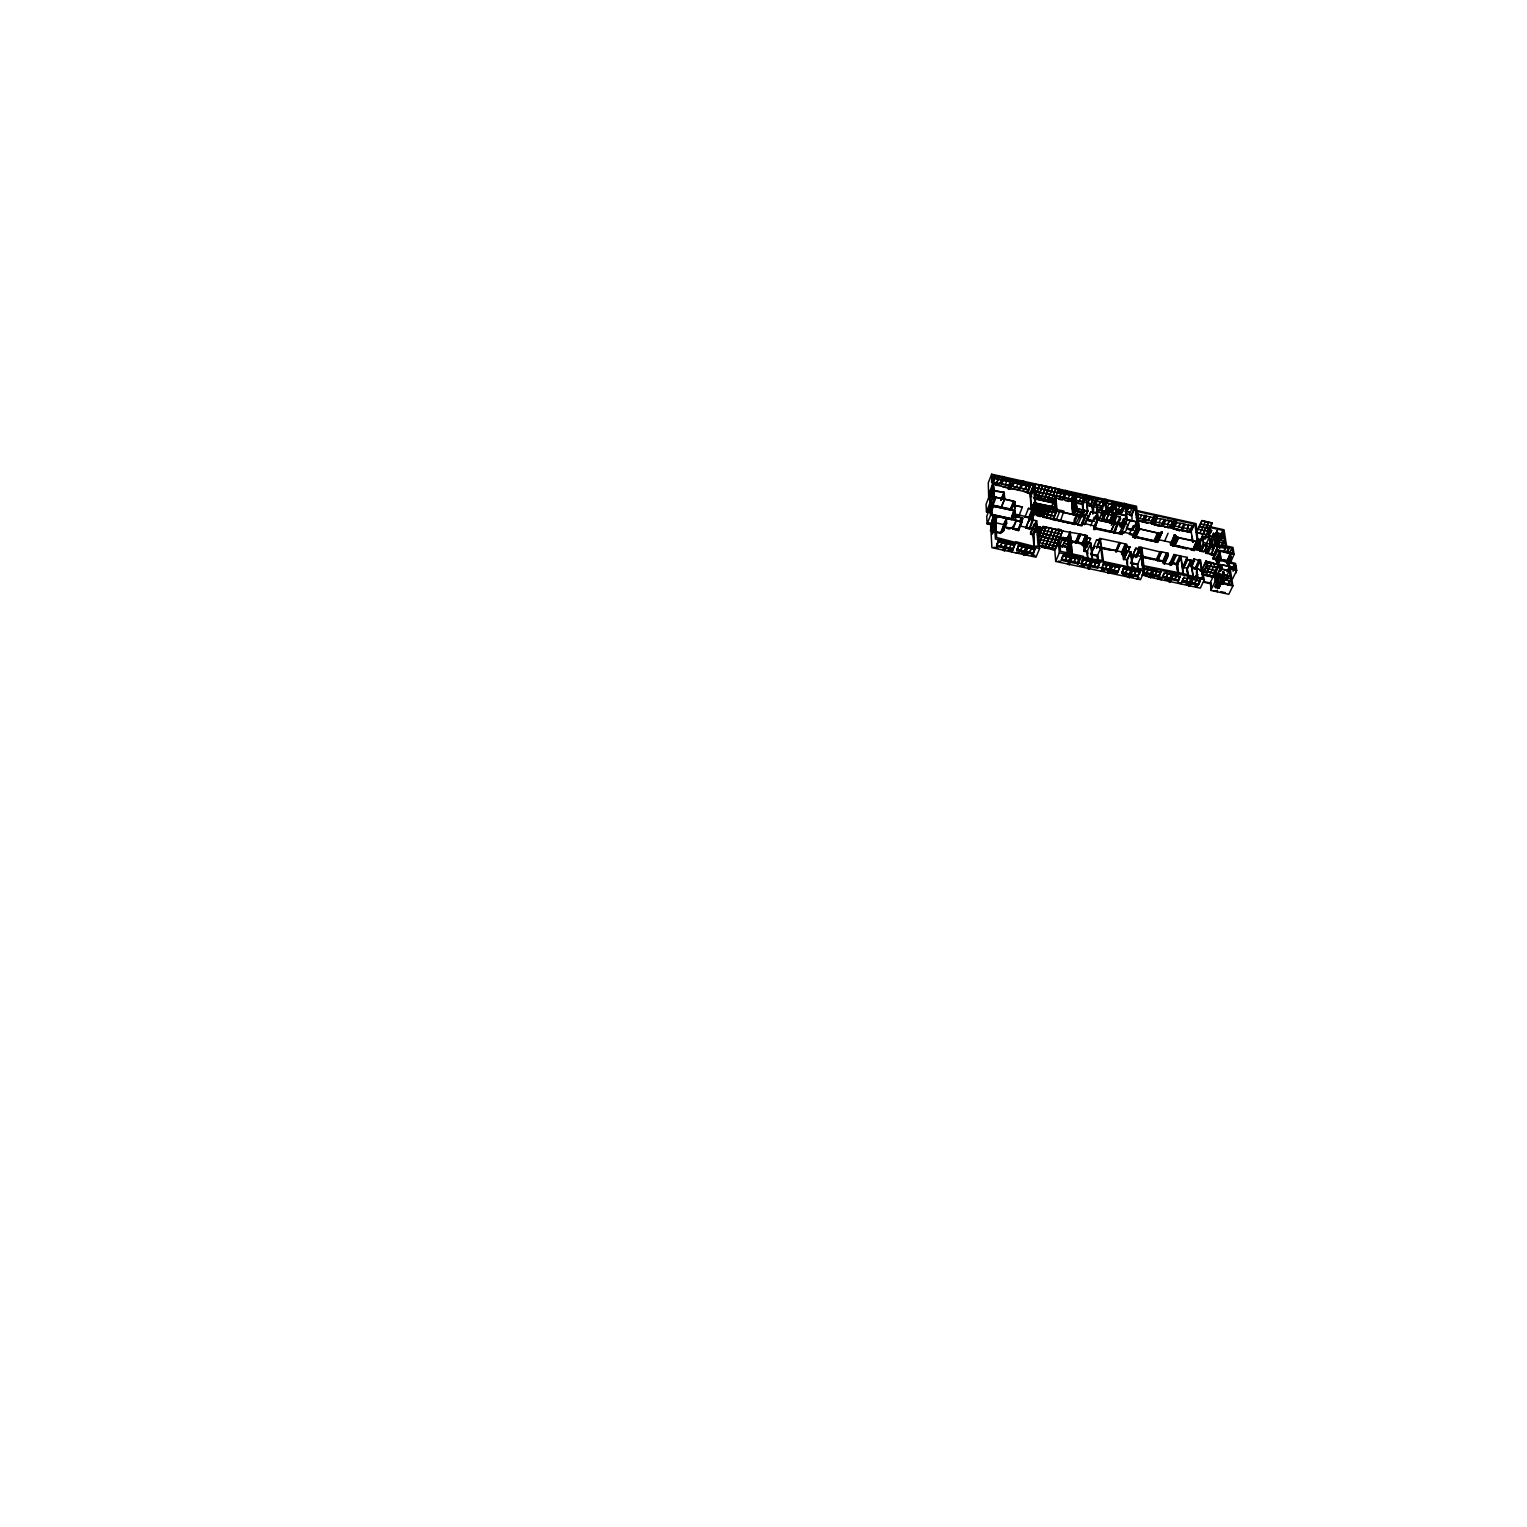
<?xml version="1.0" encoding="UTF-8"?>
<svg xmlns="http://www.w3.org/2000/svg" width="1527" height="1527" viewBox="0 0 1527 1527"><rect width="100%" height="100%" fill="white"/><g stroke="black" fill="none" stroke-linecap="round" stroke-linejoin="round"><path stroke-width="1.5" d="M1034.638 494.595L1034.676 484.231L1058.65 489.461M1215.626 587.59L1216.675 584.211L1220.111 585.834L1218.909 588.296L1215.626 587.59L1216.79 584.536M1218.909 588.296L1215.626 586.521M1182.318 580.909L1182.318 581.959L1198.18 585.375L1201.291 577.569L1202.703 577.874L1200.241 560.963L1193.828 558.825L1190.163 566.593M1189.59 583.524L1189.476 582.188L1182.528 580.699L1184.131 577.321M1190.907 583.81L1192.625 579.019L1200.031 581.501L1198.18 585.375M1178.329 581.1L1180.047 576.29L1178.329 581.1L1162.429 577.664L1162.448 576.614M1171.285 578.37L1178.348 580.05L1162.429 576.5L1164.128 572.854L1171.419 574.438L1168.747 581.329L1150.499 577.378L1151.473 574.133M1171.056 578.351L1170.083 581.596L1188.598 585.605M1142.826 572.377L1144.486 568.598L1142.807 573.427L1158.764 576.882L1160.482 572.167L1153.152 570.468L1151.473 574.247M1150.136 575.011L1151.816 570.182L1144.601 569.514M1137.749 576.805L1140.268 570.125L1137.749 576.805L1121.696 573.35L1124.196 566.651L1121.696 573.35M1140.364 571.041L1132.9 568.54L1129.446 577.301L1140.459 579.687L1144.353 571.193L1143.799 566.612M1129.064 574.935L1131.564 568.254L1124.292 567.567M1011.561 528.113L1006.675 527.769M1117.669 572.472L1120.169 565.792L1117.669 572.472L1101.578 569.017L1104.04 562.299L1101.578 569.017M1110.301 570.888L1111.961 566.04L1119.329 567.624M1108.965 570.602L1111.427 563.902L1104.136 563.215M1097.646 568.159L1100.108 561.459L1097.646 568.159L1081.479 564.685L1083.922 557.966L1081.479 564.685M1088.904 566.288L1088.923 565.105M1090.24 566.574L1091.881 561.707L1099.173 563.139M1077.547 563.826L1079.971 557.107L1077.547 563.826L1061.341 560.333L1062.945 555.446L1070.408 557.183L1062.964 555.58M1068.766 561.936L1071.191 555.217L1063.746 553.595M1070.122 562.241L1072.546 555.504L1099.879 561.669L1097.684 567.09M1016.829 550.751L1019.158 543.975L1016.829 550.751L1033.149 554.263L1033.073 552.908L1025.953 551.495M1025.667 552.659L1025.705 551.476M1024.312 552.354L1026.43 545.693L1019.292 544.261M1012.974 549.93L1013.031 548.861L996.654 545.215L998.906 539.604L996.597 546.399L1012.974 549.93L1015.302 543.135L1012.916 548.689L1005.759 547.143M1005.472 548.308L1005.529 547.124M1004.098 548.002L1006.713 540.749L1006.77 541.761L1015.092 543.345M996.597 546.399L996.654 545.215M1181.383 556.439L1179.741 555.943L1187.262 557.393L1187.51 559.932L1183.635 568.178M1177.145 537.16C1182.375 533.763 1165.216 558.558 1177.336 537.504L1174.416 534.622L1175.141 535.576L1171.285 544.261M1178.52 575.068L1176.134 563.959L1177.107 565.238M1173.251 545.444L1172.03 545.349L1173.442 545.922M1159.966 551.61L1161.589 552.278L1140.612 547.277L1142.215 547.639M1161.589 552.087L1157.638 560.81L1156.263 559.855M1135.878 537.447L1136.126 536.454L1135.878 537.447L1153.744 541.054M1134.466 536.683L1132.881 536.015L1154.164 540.997C1154.546 545.406 1159.986 529.201 1157.676 533.152L1138.417 528.514L1139.696 529.831M1153.687 541.341L1157.542 532.904L1139.963 529.048C1126.85 550.159 1143.379 529.048 1136.374 528.323C1141.242 526.109 1134.122 541.512 1132.786 536.454M1134.752 536.893L1137.978 528.876M1094.802 529.774C1098.867 515.42 1096.424 519.924 1098.696 520.23L1116.962 524.257L1113.221 532.751L1114.557 533.057C1122.46 506.124 1114.042 540.291 1113.507 532.102M1099.688 539.89C1103.219 539.546 1096.71 537.981 1100.604 538.554L1120.264 542.715L1116.561 552.01M1080.448 534.851L1079.112 533.877L1080.41 535.099M1074.493 524.524C1071.42 514.618 1086.079 509.235 1074.913 524.544M1058.726 530.365L1079.15 533.839L1075.428 542.848L1076.401 541.646M1076.611 541.703L1077.127 542.715L1075.447 542.429M1078.902 515.668L1081.44 516.221L1077.795 524.754M1058.211 520.726L1075.256 524.295L1043.628 517.309M1014.787 520.134C1018.299 517.653 1012.096 532.656 1006.923 528.037M1013.527 501.276L1015.207 501.639L1015.054 508.663L1011.561 517.309L1014.711 508.586L1013.527 501.276L995.165 497.248L991.806 506.773M1234.599 566.956L1236.087 567.376L1235.858 565.963L1234.866 566.574M1235.725 566.918L1234.694 565.811L1236.049 567.051M1236.145 567.815L1234.885 568.235L1236.431 567.815M1200.298 542.009L1199.554 550.274L1194.209 549.109L1194.057 550.789L1198.008 542.409L1196.118 523.627L1137.004 510.572L1136.489 506.239L991.653 474.21L988.274 482.837L988.713 498.413L992.55 489.862L988.771 499.291M991.519 480.146L993.905 476.348L991.557 482.322M991.519 481.52L993.867 475.546L1011.618 479.478L1008.24 488.85L1010.225 489.289L1013.604 479.917L1031.164 483.792L1027.747 493.164L1029.962 493.66L1033.455 485.071L1031.221 484.593M992.97 482.15L995.108 475.699M989.21 499.386L989.706 491.579L992.016 485.72L993.352 486.025L993.638 491.007L1004.193 492.343L1004.728 499.138L1001.292 507.766M989.935 493.927L993.352 486.025L993.466 490.797M992.607 490.74L992.932 496.409L989.458 495.645L986.06 504.311L986.48 511.831L988.064 512.175L988.274 510.629M990.718 510.152L989 509.789L991.481 503.509L990.851 496.829L993.123 497.325L989.992 505.647L1015.207 510.991L992.684 505.895L996.1 497.229L992.626 496.237L992.684 487.857M992.34 491.408L993.676 491.713L991.481 497.306L992.894 493.813M986.48 511.831L989.897 503.166L989.458 495.645M993.943 495.798L993.504 491.675L991.309 497.268L990.985 491.579L989.706 491.579M991.748 505.914L994.382 499.253M1002.666 476.367L1000.128 483.162M989.782 512.557L991.729 507.957L990.126 513.034M1010.893 480.07L1003.926 478.638L1001.597 484.04L1004.002 476.653M987.129 523.876L990.565 515.21L990.145 507.613L986.728 516.279L987.129 523.876L990.622 524.639L990.947 530.442M990.966 514.599L990.832 512.27L992.187 512.557L991.5 514.294L1011.981 518.97L1011.828 516.527M991.787 524.544L988.732 523.15M991.767 520.764L993.352 516.775M990.622 524.639L994.058 515.954L990.565 515.21M993.447 531.835L994.955 528.094L992.13 534.183L991.519 523.36L993.848 517.481L995.203 517.787L995.489 522.73L995.031 517.748M1000.758 500.436L1003.926 492.457L993.905 490.339M1001.025 500.322L1004.193 492.343M1001.846 499.558L1003.296 495.874M994.879 522.997L997.246 516.527L995.432 516.603L992.798 523.36L993.504 532.56M995.203 517.787L992.97 523.379L991.519 523.36M992.073 531.568L990.508 530.346L993.962 521.661M990.546 531.243L994.401 521.757M1011.103 479.974L1008.908 485.662L1011.065 479.23L1003.793 478.371M994.344 532.331L995.833 528.59L994.478 528.304L994.44 522.654M1011.618 479.478L1008.183 488.086L1002.495 486.827M1001.025 507.708L1004.461 499.062L1003.926 492.457M1003.239 550.14L991.92 547.697L991.004 531.339L995.528 522.902M992.626 530.976L995.795 522.768L1004.174 524.715L1006.637 523.303L1006.255 518.493L1006.331 523.169L1003.124 531.167L1000.834 532.503L1005.3 521.299M1010.225 489.289L1013.604 479.917M995.814 527.865L994.917 530.442L994.86 525.479M1014.806 480.051L1012.859 486.388L1019.807 487.915M1016.505 487.189L1017.707 483.601M1003.525 524.925L1006.255 518.493M1010.072 509.903L1013.584 501.066L996.1 497.229M994.669 531.224L1000.948 532.713L1004.174 524.715M991.195 505.914L990.966 504.788L1011.027 509.178C1009.385 516.164 1020.322 488.354 1010.187 510.209M1022.365 481.005L1019.769 487.476M996.654 545.33L999.192 539.107M1000.948 532.713L1003.43 531.301L1006.637 523.303M1023.682 481.291L1023.605 482.99L1030.553 484.517M1000.471 545.998L1002.036 542.562M1002.094 542.429L1000.624 545.922M1015.188 510.782L1011.714 519.638L991.233 514.962M1023.376 490.721L1027.747 493.164M1012.592 519.027L1015.016 513.034L1015.55 516.221L1023.185 518.092L1018.471 529.296M1024.922 488.945L1026.488 485.643M1012.935 519.104L1015.34 513.11M1025.056 489.213L1026.545 485.414M1008.068 540.844L1004.632 550.732L1003.258 550.445L1006.751 541.474L995.394 539.012L994.058 515.954M1013.184 528.686L1012.229 527.712M1012.535 527.96L1012.592 528.876M1028.415 489.804L1030.706 483.563M1005.529 547.239L1008.068 541.035M1012.916 529.354L1016.409 520.306L1021.429 521.394L1017.917 530.041M1031.164 483.792L1027.499 491.484M1018.929 515.878L1022.403 507.021L1014.825 505.361M1019.559 521.814L1021.181 517.844L1015.856 516.68L1015.321 520.421L1015.016 513.034M1010.969 544.356L1009.5 547.83M1020.151 521.776L1021.773 517.787L1022.059 521.929L1018.547 530.575L1014.787 529.754M1033.092 489.976L1034.428 490.262L1034.256 487.991L1031.641 494.424L1030.305 494.137L1032.92 487.686L1030.477 496.409L1031.813 496.695M1017.86 529.163L1018.738 528.628L1018.814 529.907L1003.048 526.491M1034.218 491.541L1035.783 487.533L1047.713 490.358M1024.941 517.195L1028.434 508.357L1043.036 511.43L1042.655 512.347L1034.676 510.61M1012.057 551.323L1015.76 541.703L1035.917 546.857L1033.149 554.263M1034.714 497.21L1039.696 484.88L1059.013 489.136L1053.954 501.448L1034.714 497.115M1039.849 485.3L1035.077 497L1044.201 499.005L1049.011 487.228L1044.201 498.909M1031.145 508.491L1032.767 504.521L1043.59 507.04L1043.036 511.43M1031.259 510.056L1032.767 504.521M1028.587 517.977L1032.099 509.369L1028.434 508.357M1028.988 518.111L1032.519 509.503L1035.86 510.228L1032.596 518.187L1013.508 513.759M1037.806 497.497L1042.597 485.815L1037.806 497.611M1032.099 509.369L1032.328 512.347L1025.724 528.037L1029.236 519.199L1036.661 520.783L1039.62 548.575L1036.031 557.202L1024.789 554.778M1033.34 508.968L1034.962 504.998L1033.455 485.071M1016.867 549.682L1019.444 543.497M1029.198 521.031L1032.729 512.423L1032.519 509.503M1033.455 510.533L1035.096 506.563L1032.882 506.086M1040.975 498.298L1045.766 486.617M1020.666 550.35L1022.307 546.685L1020.666 550.235M1029.771 528.666L1033.302 520.039L1033.092 517.099L1029.37 528.609L1025.705 527.827M1030.439 532.98L1033.989 524.372L1036.489 524.906L1033.206 532.866L1034.313 547.735M1049.507 487.437L1044.697 499.119L1053.802 501.028M1035.02 524.754L1036.661 520.783M1023.376 553.767L1026.659 545.597L1019.215 544.891M1028.377 546.437L1024.808 555.084L1023.453 554.778L1027.003 545.845L1007.801 541.512L1015.36 544.051M1025.724 551.591L1028.015 545.883L1039.62 548.575M1044.697 505.513L1042.788 510.133L1043.304 516.622L1053.306 519.314M1034.027 548.403L1033.035 534.87L1036.585 526.261L1034.103 525.708L1033.989 524.372M1042.788 511.259L1045.041 505.59L1047.427 507.575L1044.64 505.647M1034.256 544.719L1033.817 534.355L1037.1 526.395L1040.841 527.33L1037.482 534.965M1033.817 534.469L1037.215 526.567L1040.612 527.311M1046.033 506.563L1043.456 513.377M1032.29 514.122L1042.483 515.84L1032.252 513.473M1045.518 507.918L1045.842 506.525M1043.304 516.622L1047.121 507.269L1057.123 509.56M1047.465 507.346L1043.647 516.699L1042.33 505.361M1046.529 508.835L1046.377 506.888L1047.045 508.949L1043.342 516.393M1031.164 548.594L1029.637 552.43L1031.107 548.842M1037.826 535.328L1040.994 527.54L1044.105 528.323M1158.02 560.008L1156.378 559.512M1056.34 510.991C1047.866 501.028 1043.495 529.411 1048.82 511.869M1046.071 511.259C1049.087 514.255 1052.027 507.594 1047.045 508.949M1041.471 547.162L1054.718 550.025L1062.658 530.785L1042.979 526.376L1037.978 539.126L1047.331 541.112M1051.168 507.384L1053.954 501.448M1054.947 498.203L1055.92 495.874M1033.378 552.01L1035.86 546.036L1038.131 546.513L1036.585 526.261M1032.214 555.656L1035.497 547.506M1052.046 508.205L1033.76 503.738M1054.393 494.996L1055.596 499.653L1054.26 503.204L1035.688 499.119M1039.563 542.543L1041.891 536.989L1039.811 542.81L1046.052 544.166M1050.003 517.958L1053.363 510.323M1033.703 503.108L1054.833 507.231L1054.432 502.478L1033.531 497.897M1061.036 493.278L1059.623 496.695M1041.738 546.112L1045.117 537.695M1045.346 537.275L1049.335 528.17M1057.104 509.445L1053.019 519.963L1056.608 511.392L1055.596 499.653M1063.174 497.63L1065.254 492.095L1058.345 490.663M1058.574 499.195L1062.181 499.978L1065.77 491.446M1054.68 520.325L1054.909 519.027M1064.3 497.306L1063.479 499.291M1067.068 491.732L1064.491 497.802M1048.629 537.981L1052.447 528.743L1043.132 526.7L1039.333 535.977L1048.629 537.886M1056.016 520.631L1059.566 511.679L1085.506 517.367L1081.841 525.899L1077.814 525.021M1045.441 546.914L1048.915 538.516L1059.127 540.711L1056.608 546.666M1068.156 498.47L1069.759 495.206M1048.476 547.563L1052.218 539.355M1052.198 539.241L1048.591 547.2M1056.283 529.678L1052.447 538.821L1056.111 529.64M1060.444 520.955L1063.918 511.087L1047.064 507.403M1071.61 499.329L1073.958 493.126L1066.8 492.286M1074.321 493.336L1070.694 500.894M1055.424 540.043L1059.318 530.346M1052.027 548.327L1055.405 539.928L1051.779 547.888M1055.653 539.508L1059.49 530.384M1071.534 502.039L1075.142 493.507L1076.688 508.854M1071.801 502.097L1075.39 493.565L1056.531 489.403M1071.878 502.879L1075.466 494.347L1077.451 494.786L1075.772 498.718M1071.992 503.28L1075.581 495.454M1072.317 503.318L1075.275 495.645M1072.164 505.17L1075.485 497.306M1066.209 538.268L1062.296 546.475L1066.915 547.468L1070.771 538.802L1058.974 537.103M1072.431 505.227L1077.375 494.004L1085.945 495.893L1087.434 510.934L1085.735 514.885M1059.146 537.313L1070.599 539.069M1072.393 506.83L1075.886 499.501M1153.992 540.692L1155.156 540.443M1072.336 507.079L1075.943 499.253M1072.679 507.098L1077.871 494.729L1085.105 496.428L1085.258 494.633M1072.527 508.968L1075.81 501.333M1072.775 509.025L1076.115 501.142M1072.698 510.877L1075.962 503.013M1072.966 510.934L1076.287 503.051M1058.898 545.903L1059.872 545.406M1072.87 512.786L1076.153 504.922M1073.137 512.843L1076.478 504.96M1059.585 546.055L1063.212 537.294M1062.448 539.756L1063.346 537.638M1076.535 506.888L1073.042 514.694L1071.82 501.39L1055.233 497.726M1076.65 506.869L1073.309 514.752L1072.145 502.23M1080.868 497.516L1079.207 500.913M1074.015 514.771L1076.554 508.548M1074.111 514.694L1076.821 508.606L1075.39 493.565M1067.869 564.055L1055.672 561.421L1059.318 552.812L1058.211 540.653M1062.429 546.494L1066.075 537.924M1076.325 515.229L1079.016 509.083M1081.65 503.147L1084.361 496.752M1076.65 515.343L1079.131 509.255M1066.609 540.024L1069.969 532.102L1072.088 554.702L1067.888 564.341L1069.244 564.646L1072.927 556.057M1077.68 514.484L1079.608 515.076M1085.086 496.332L1081.765 504.292L1084.876 496.428L1077.795 493.965M1066.877 540.081L1070.236 532.159L1072.278 554.721L1069.663 560.829M1073.805 524.143L1077.528 515.687M1082.853 510.037L1082.319 504.406L1085.945 495.893M1067.621 540.596L1070.255 534.488L1068.289 539.699L1068.079 537.351M1092.721 499.883L1085.621 498.451L1086.403 496.619L1093.618 498.317L1091.213 503.929L1085.869 502.631M1086.575 494.92L1082.643 504.483L1083.33 508.128M1086.518 496.79L1084.017 502.345M1067.812 542.868L1070.332 536.817M1078.596 517.729L1081.956 510.018M1068.079 542.925L1070.656 536.855M1060.425 562.451L1060.711 561.802M1061.341 560.333L1063.823 554.511M1067.182 547.353L1070.771 538.897M1077.661 523.417L1078.1 524.372M1075.562 511.068L1083.426 512.824L1084.418 510.285M1089.171 499.482L1087.72 502.898L1091.213 503.929M1067.602 550.579L1070.866 542.696M1082.777 514.599L1084.781 510.572L1083.101 514.656M1087.835 503.051L1089.343 499.52M1067.869 550.636L1071.133 542.753M1072.393 543.058L1072.221 541.245M1066.629 556.515L1065.14 559.836M1067.946 554.339L1070.198 549.071M1067.965 554.568L1071.496 546.742L1070.58 548.861M1084.113 517.634L1081.574 523.551L1084.857 524.295M1085.926 515.286L1087.758 511.011M1086.098 515.172L1087.778 511.24L1086.327 495.855M1090.24 505.991L1093.618 498.203M1075.447 542.448L1079.035 534.068M1068.805 560.886L1070.961 555.313L1063.861 553.881M1086.938 504.712L1092.397 505.914L1092.893 514.084L1092.129 506.582L1095.775 498.069L1086.27 495.97M1084.857 524.563L1088.35 515.744L1084.724 524.524L1081.65 523.856M1087.109 520.192L1090.889 511.698L1097.321 513.11L1094.783 519.008M1092.53 507.441L1097.073 499.138L1095.374 503.07M1090.889 511.698L1087.262 520.44L1091.748 521.394M1093.332 506.849L1096.978 498.336L1114.252 502.154L1110.644 511.43L1111.58 511.64L1115.283 503.166L1114.347 502.956M1093.408 507.651L1094.363 506.353M1104.555 499.883L1097.436 499.062L1095.852 503.223M1095.317 504.559L1097.55 499.214M1075.409 558.405L1073.92 561.726M1081.899 544.051L1085.582 535.5L1080.696 534.431L1077.031 543.001L1071.935 541.894M1100.413 501.715L1098.906 505.246M1085.582 535.5L1082.032 545.406L1083.368 545.693M1090.66 525.822L1094.305 517.042L1113.011 521.318M1097.379 509.579L1116.447 513.492L1112.629 522.119M1086.919 535.786L1083.235 544.337L1078.768 543.383M1083.407 546.17L1087.052 537.141L1085.716 536.855M1094.802 519.237L1097.359 513.339L1090.927 511.927M1058.459 538.726L1076.859 542.696L1080.524 534.126L1087.3 535.614L1087.491 538.325L1084.075 546.208L1087.453 537.943L1090.641 538.63L1087.51 537.695L1083.807 546.246L1086.9 546.914M1077.47 562.604L1079.742 557.202L1071.553 555.465M1104.651 500.646L1101.272 508.586L1104.842 499.234M1094.096 526.586L1097.818 517.806L1095.775 498.069M1101.921 508.739L1105.586 500.245L1106.789 511.373L1103.086 519.867M1077.947 564.608L1080.505 558.672M1087.587 558.577L1086.938 551.896L1083.884 551.228L1087.568 542.295L1090.965 543.192L1092.53 559.092L1102.227 560.371L1100.184 540.711L1096.615 539.68L1100.089 540.424L1096.653 548.308M1087.892 542.371L1084.208 551.075L1083.636 545.044L1082.147 543.135M1094.21 527.75L1096.825 521.7M1095.871 507.403L1102.857 508.224L1096.157 506.754M1097.245 521.852L1093.58 529.506M1098.028 520.058L1096.176 498.947M1090.602 538.363L1087.224 546.532L1084.055 545.845M1099.077 519.161L1102.647 511.316M1102.857 510.648L1101.94 512.767M1081.689 561.077L1083.311 556.305L1060.521 551.323L1059.242 536.435M1086.938 551.896L1090.965 543.192M1102.208 518.951L1102.838 519.81L1106.521 511.316L1105.338 500.188L1101.654 508.682L1102.589 517.577M1102.189 519.829L1105.892 511.335M1102.704 519.085L1106.006 511.507M1087.014 560.753L1085.392 564.456L1086.957 560.886M1092.931 548.479L1096.615 539.68M1105.376 506.926C1112.534 512.289 1117.306 498.336 1106.063 501.219L1106.121 499.234M1100.91 547.792L1094.401 546.151L1090.927 554.034L1097.436 555.446M1113.145 502.517L1109.652 509.598M1106.14 519.982L1109.537 511.965M1093.924 548.441L1093.179 547.563M1106.369 519.905L1109.652 512.137M1110.549 510.629L1114.252 502.154M1084.036 558.252L1091.118 559.779L1088.827 565.047L1081.746 563.52M1097.321 545.311L1099.974 539.222L1100.089 540.424M1111.923 511.717L1116.561 503.452L1113.145 511.278M1088.942 565.219L1091.347 559.569M1093.103 560.409L1089.343 568.96L1088.007 568.674L1091.729 559.817M1089.954 565.028L1091.671 561.077M1109.69 520.631L1113.011 512.977M1115.321 507.518L1117.058 503.395L1124.254 505.093L1124.406 503.28L1121.601 509.636M1109.575 521.967L1113.546 512.862L1114.653 523.494L1110.892 531.72M1109.843 521.509L1113.641 513.015M1109.709 523.131L1109.957 522.177M1111.102 523.475L1113.947 517.768M1100.891 547.563L1097.169 556.324L1097.627 560.753M1111.37 523.532L1114.004 517.519M1111.293 525.345L1116.771 513.53L1115.626 503.242M1113.183 523.513L1114.137 521.413M1106.159 509.674L1111.866 510.991L1113.317 523.818L1114.424 521.451M1116.943 516.145L1114.29 522.482L1117.23 523.131C1126.716 515.496 1111.98 515.515 1120.093 517.042M1110.663 531.93L1114.386 523.437L1113.393 513.244M1116.561 503.452L1125.036 504.54L1121.314 513.015L1124.235 504.979M1120.074 516.832L1117.21 522.959M1125.704 503.566L1121.639 513.072L1122.975 510.381M1124.96 507.098L1125.647 505.437M1120.074 526.7L1123.548 518.875L1126.792 519.6L1125.036 504.54M1120.436 527.006L1123.891 519.18L1136.527 521.948L1137.271 527.998L1132.595 536.836M1122.612 524.315L1117.688 522.52M1124.616 519.753L1126.334 515.63L1116.771 513.53M1123.166 523.952L1119.577 533.877L1093.637 527.788M1122.708 527.827L1124.445 523.914M1124.196 525.46L1127.117 519.657L1125.456 504.502M1132.041 519.6L1131.908 515.42L1129.255 514.752L1132.71 506.849M1107.094 564.99L1105.472 568.769L1107.037 565.238M1120.913 534.431L1124.674 525.956L1123.891 519.18M1125.361 523.895L1127.041 519.848M1115.073 550.541L1099.135 547.525M1134.79 506.697L1131.144 515.954L1135.382 507.613L1125.361 504.616M1131.144 515.954L1134.885 507.498M1122.001 532.427C1125.609 535.118 1130.953 522.119 1124.406 523.646M1116.695 551.4C1114.71 551.552 1117.325 549.567 1120.36 542.81L1126.773 544.223L1127.079 546.933L1125.17 544.127L1121.391 552.621M1130.228 520.344L1126.334 529.01L1127.25 528.285M1108.984 569.533L1111.198 563.997L1104.155 562.585M1113.202 564.742L1109.404 573.293L1108.048 572.988L1111.828 564.169L1092.683 559.855L1100.184 562.375M1135.84 511.869L1137.462 522.158L1135.42 526.7M1110.339 569.819L1112.878 564.36L1144.353 571.193M1136.489 517.882L1137.997 514.389M1129.35 534.297L1133.32 535.156L1137.1 526.7L1133.358 525.612L1129.407 534.049L1133.282 534.889L1137.081 526.433M1125.323 545.483L1121.524 553.977L1122.956 555.37L1127.002 546.284L1129.904 546.914L1128.167 551.113M1136.527 521.948L1133.053 529.754L1126.754 528.17M1134.885 526.586L1137.1 521.852L1135.382 507.613M1122.822 554.263L1126.621 545.75M1123.28 555.427L1127.041 546.571L1129.923 547.181M1129.159 575.641L1132.71 567.777L1130.858 551.858L1127.212 550.923L1123.738 559.493M1127.212 550.923L1123.395 559.302L1127.021 559.855L1127.804 566.593M1127.556 550.999L1123.757 559.645L1121.639 551.705M1127.27 552.812L1129.904 546.914M1139.008 529.106L1137.233 511.469L1139.352 529.296M1148.018 523.017L1142.368 521.7L1144.945 515.038M1148.075 520.001L1144.506 519.218L1143.666 521.986L1146.262 515.324M1127.27 551.304L1130.553 552.01L1126.735 560.524L1127.25 564.971M1144.945 519.734L1146.472 516.355M1127.06 560.581L1130.858 551.858M1132.041 556.706L1135.878 548.212L1139.123 548.937L1135.592 556.763L1132.347 556.057L1133.416 556.553M1148.361 520.478L1149.888 517.119M1132.08 556.973L1135.878 548.212M1127.231 569.437L1125.571 573.102L1126.983 569.418M1138.436 571.022L1137.653 564.36L1130.782 562.871L1134.294 554.816L1141.203 556.534M1153.286 517.863L1151.644 520.783M1135.687 557.489C1140.936 548.346 1136.622 545.807 1140.612 547.487M1150.804 523.551L1153.4 516.909M1157.981 525.765L1151.682 523.837L1155.118 515.42L1135.802 511.144M1128.148 577.321L1132.671 566.937L1134.027 567.223L1129.484 577.607L1128.148 577.321L1128.816 575.564M1155.118 515.42L1151.682 523.837L1159.966 526.204M1136.813 557.298L1140.345 549.453L1135.897 548.498M1137.768 555.618L1139.696 551.381M1130.4 574.037L1134.027 567.223M1174.759 519.753L1171.19 527.502L1179.646 530.709L1171.285 528.151L1174.759 519.753L1157.122 515.859L1153.668 524.276L1156.244 517.806M1141.184 556.305L1137.348 565.009L1137.882 569.456M1160.596 519.485L1159.05 522.73M1129.083 573.866C1106.56 566.307 1142.73 584.097 1140.039 570.22L1133.015 568.827M1162.448 523.475L1164.204 520.02L1161.398 525.212M1141.7 548.193L1143.513 566.383L1154.431 569.208L1150.537 577.683L1149.048 576.175M1143.857 566.46L1142.005 548.136M1136.794 578.886L1139.237 577.817M1165.406 519.543L1162.696 525.498M1164.089 523.952L1165.616 520.478L1172.526 521.127L1170.98 525.612M1156.836 540.863L1158.153 540.443M1158.02 538.268L1160.673 532.427L1162.2 531.93L1158.287 541.436M1157.256 541.226L1161.608 531.797M1156.989 542.066L1160.673 532.427M1160.844 533.629L1159.165 533.267L1155.195 541.932L1157.409 542.409L1162.2 531.93M1158.306 541.646L1155.309 541.646M1146.548 573.026L1148.323 569.437L1144.506 568.712M1172.641 521.89L1169.797 527.063M1168.079 533.228L1164.547 541.264M1160.062 551.495L1155.996 560.142L1160.978 561.23M1149.201 577.397L1153.076 568.617M1157.714 560.562L1161.417 551.781L1168.021 553.232L1168.346 555.618L1164.433 564.036L1167.85 554.759L1166.475 553.156L1162.581 561.573M1157.714 560.256L1156.55 559.226M1189.915 585.891L1200.298 588.124L1204.345 579.706L1174.034 573.159L1170.121 581.902L1168.785 581.615L1172.698 572.873L1154.412 568.903C1142.349 580.012 1180.734 577.95 1142.807 572.262M1179.531 530.499L1173.27 528.59L1176.744 520.192L1194.133 524.028L1190.621 532.408L1194.229 524.677M1176.744 520.192L1173.27 528.59L1171.19 527.502M1178.577 529.831L1182.452 530.69L1173.767 528.609L1176.42 521.986M1156.912 571.442L1155.309 575.068L1156.741 571.403L1153.152 570.583L1160.463 572.052L1158.688 575.66M1174.416 534.622L1170.694 545.12M1174.664 534.927L1170.789 543.345L1171.896 544.395M1170.885 544.185L1175.026 534.755M1166.647 554.492L1162.753 562.929L1163.937 563.177M1171.419 545.215L1175.79 535.996M1164.128 561.65L1168.021 553.232M1175.141 535.576L1176.153 535.805L1172.259 544.223L1171.247 543.994M1172.068 545.616L1175.962 537.199M1164.051 563.94L1167.85 554.759M1172.431 545.444L1176.153 535.805M1158.764 576.882L1161.207 571.652M1188.789 531.243L1180.886 530.174L1183.635 524.315M1174.778 546.208L1178.768 537.561L1196.462 541.436L1192.492 550.445L1197.359 541.15L1194.61 546.971M1162.429 577.664L1164.242 573.77M1171.648 563.539L1175.79 564.436L1179.837 555.809L1173.958 554.511L1170.045 562.929L1170.617 564.398M1178.749 546.112L1186.784 548.842L1176.649 546.628M1170.369 565.314L1174.568 556.229L1175.752 556.477L1171.839 564.895M1170.751 565.41L1175.58 555.141L1175.752 556.477M1192.033 526.166L1189.17 531.32M1168.785 581.615L1168.938 579.764M1138.474 520.306L1191.365 532.579M1171.553 575.335L1172.698 572.873M1176.802 565.238L1180.734 556.84L1183.043 573.56L1182.108 573.369M1171.056 578.466L1172.755 574.725L1176.592 575.66L1174.874 579.287L1176.401 575.507M1177.145 565.544L1181.039 556.84L1183.368 573.618L1192.969 576.366L1188.636 585.891L1189.972 586.177L1193.923 577.454M1180.18 577.206L1172.87 575.622L1174.034 573.159M1191.957 536.187L1193.198 542.028M1196.233 532.541L1201.825 520.516L1212.228 522.921L1206.578 534.813L1196.233 532.541L1206.578 534.698M1196.691 532.35L1202.016 520.841L1211.77 523.093M1191.098 548.422L1190.907 549.739L1192.434 550.064M1183.31 565.811L1187.262 557.393M1183.234 568.082L1187.204 559.665L1186.899 557.584L1183.196 567.815M1187.472 559.665L1194.133 560.924L1191.384 567.051M1192.453 549.338L1192.797 549.796M1199.993 533.076L1205.357 521.68M1193.408 549.548L1199.821 549.644L1194.114 548.46M1203.238 533.801L1208.601 522.406M1186.746 568.846L1190.716 560.428L1193.312 576.442L1190.526 582.264M1214.156 554.511L1206.521 552.812L1205.452 545.559L1209.079 537.58L1202.283 536.149L1200.546 539.833L1199.554 550.274M1203.066 533.763L1208.449 522.368M1191.003 560.237L1186.765 570.678M1197.187 538.592L1200.852 540.004L1196.863 540.138M1199.859 542.238L1202.589 536.454L1209.117 537.828M1181.325 584.039L1181.516 582.474M1182.299 581.959L1184.017 577.149L1182.299 580.794L1198.18 584.326L1199.917 580.699M1207.342 531.205L1209.174 527.349L1222.879 530.365L1225.57 547.487L1223.719 551.342M1191.518 565.009L1194.267 559.187L1191.804 567.09M1209.174 527.349L1207.17 531.453M1204.517 539.184L1212.228 522.921M1205.643 538.878L1207.494 532.885M1192.625 567.376L1196.481 568.216M1192.721 568.12L1193.026 567.471M1204.288 544.643L1201.558 550.751L1204.288 544.643L1207.208 545.483L1204.421 551.362L1207.17 545.254M1210.51 532.465L1211.293 530.69L1208.563 530.193L1208.43 528.762M1211.655 530.48L1208.601 536.435L1210.262 536.092M1195.107 568.636L1199 559.569L1200.566 559.913L1202.016 572.644M1195.24 569.151L1199.229 560.753M1189.495 582.302L1191.308 578.733L1187.662 577.95L1186.135 581.73L1187.853 578.084M1189.59 582.474L1191.327 578.848L1187.51 578.046M1200.241 560.963L1196.252 569.38L1197.874 568.693L1196.481 570.964L1196.576 578.962M1214.958 543.23L1213.545 533.286L1210.434 539.833L1211.255 545.234M1211.083 539.985L1212.896 549.357L1212.209 544.738L1210.548 544.185L1208.353 529.697M1212.323 537.37L1214.194 533.438M1192.74 579.172L1191.136 582.665L1198.065 584.039M1210.014 543.803L1206.215 553.442L1205.796 552.354M1219.844 548.212L1217.191 531.11L1213.679 537.561L1214.595 538M1206.215 553.442L1210.548 544.185M1213.717 537.695L1216.962 531.74M1214.099 537.771L1217.191 531.11M1207.59 552.774L1211.579 544.414M1214.27 538.687L1217.21 533.381L1214.366 539.355M1196.137 575.946L1197.874 574.61M1207.742 553.786L1211.732 545.406L1210.205 545.082L1208.391 533.076M1214.69 539.012L1217.496 533.114L1222.287 533.877L1220.493 538.363M1197.321 576.882L1196.882 567.681L1195.317 567.338L1196.557 568.731M1196.214 579.936L1194.725 583.581L1196.271 579.802M1214.709 541.589L1217.859 535.385L1222.688 536.435L1220.837 540.634M1214.786 564.036L1205.853 561.134L1202.169 568.884L1203.028 574.267M1215.091 541.684L1217.897 535.633L1222.726 536.702M1212.877 562.814L1206.177 561.402L1202.474 569.151L1203.047 572.72M1211.961 549.854L1217.916 537.924L1213.297 546.628L1211.846 537.084M1211.14 554.53L1214.977 545.158L1225.57 547.487M1216.179 543.765L1218.279 540.272M1220.111 536.13L1222.879 530.365M1218.622 564.589L1208.029 562.184L1202.322 574.247L1212.934 577.111L1209.823 583.562L1203.524 582.188M1215.797 546.227L1218.603 540.195M1220.111 537.294L1221.638 533.744M1220.397 537.809L1222.287 533.877M1216.523 545.998L1218.622 542.486M1198.58 584.02L1201.291 577.569M1201.1 571.193L1205.147 571.079M1216.637 546.704L1218.909 542.219L1223.719 542.982L1221.543 546.418M1205.242 571.728L1200.127 570.754M1217.019 546.781L1218.355 543.097M1213.583 555.103L1217.592 546.742M1220.798 540.367L1222.688 536.435M1213.85 555.16L1217.859 546.781M1213.011 558.118L1217.019 549.758L1232.671 553.175L1231.85 548.04L1229.159 547.468L1227.307 551.304M1213.144 558.997L1217.019 549.758M1214.08 558.348L1213.889 554.454M1215.244 555.904L1218.088 549.987M1214.347 558.367L1213.316 557.47L1235.572 563.463L1236.698 570.468L1232.613 578.828M1221.562 545.196L1223.394 540.997L1218.565 539.928L1215.32 545.578M1204.23 581.692L1210.128 582.97M1209.289 575.469L1214.938 564.074M1220.245 553.881L1216.656 561.382M1216.695 563.616L1220.397 555.885M1216.847 564.513L1220.455 556.172M1218.451 562.948L1220.951 558.386M1218.145 564.666L1212.648 576.213L1202.761 573.961L1208.239 562.509L1229.216 566.154L1228.662 568.388M1224.196 552.411L1225.761 546.723L1228.834 547.391L1227.269 553.079M1218.603 564.475L1212.858 576.538L1202.303 574.133M1220.932 560.982L1219.92 551.705L1216.026 559.626L1213.011 559.054M1208.029 562.184L1219.481 565.028L1215.435 573.388L1215.969 576.901L1223.28 577.855M1226.983 551.247L1228.834 547.391M1219.481 565.028L1220.092 568.941L1216.026 577.321L1220.531 568.712L1219.863 564.456L1234.999 567.72L1229.693 566.269L1229.178 562.929L1234.427 564.074L1235.248 569.285L1228.796 567.872L1226.906 571.728M1227.593 553.156L1229.159 547.468M1214.671 574.686L1214.9 581.997L1210.835 590.395L1228.796 594.27L1232.9 585.891L1230.228 569.056L1236.698 570.468M1220.531 570.831L1222.268 567.223L1219.5 566.612M1220.588 571.155L1222.268 567.223M1229.044 553.824L1231.85 548.04M1216.561 580.737C1222.554 559.588 1222.325 597.935 1219.729 574.152M1220.397 574.305L1214.519 586.883M1226.868 563.52L1230.647 556.057L1227.04 563.558L1226.83 561.192M1220.073 578.199L1223.642 571.709L1224.902 579.783L1222.898 583.906M1220.455 578.275L1223.642 571.709M1214.251 572.434L1215.759 572.759L1216.351 576.672L1220.817 577.931L1223.051 572.453M1220.76 579.993L1223.776 574.667L1222.02 578.275M1220.932 581.195L1224.139 574.839L1228.872 575.87L1227.002 580.088M1216.007 586.311L1218.794 586.922L1219.596 585.127M1221.333 581.291L1224.177 575.106L1228.93 576.137M1229.369 555.962L1230.113 562.68L1231.354 560.562M1217.229 591.77L1217.401 590.205M1221.409 584.402L1224.559 577.569L1229.311 578.599L1224.52 577.301L1221.008 584.307L1224.234 577.569M1227.88 570.468L1229.693 566.269M1231.392 563.272L1230.323 553.996M1231.545 563.31L1230.247 553.518M1222.631 583.906L1224.501 579.687L1229.693 581.081L1227.765 585.032M1226.372 576.901L1229.216 570.602L1228.796 567.872M1226.964 579.802L1228.872 575.87M1232.537 567.929L1234.427 564.074M1234.618 567.529L1234.847 566.441M1233.053 571.232L1234.942 567.013M1235.706 567.28L1234.694 565.811M1227.727 584.746L1229.693 581.081M1098.696 520.23L1116.791 523.971M1094.725 528.876L1094.382 525.288L1094.954 527.788L1121.181 533.629L1120.971 531.74M1010.359 509.025L1011.542 509.025M1178.596 537.867L1196.385 541.684M1158.974 533.553L1161.264 533.973L1162.238 532.198M1094.897 528.838L1110.931 532.255M1115.512 550.369L1116.867 550.674M1004.041 524.505L1006.331 523.169M1155.328 541.379L1157.695 541.761L1158.649 539.718M1075.161 523.895L1082.128 525.25L1081.937 523.207M1094.84 528.227L1121.2 533.782M1067.201 546.819L1058.765 545.024M1210.052 544.032L1203.333 542.619L1202.283 536.149M1204.326 544.872L1207.208 545.483M991.252 504.941L1001.559 507.117M1206.368 551.762L1199.668 550.35L1203.581 542.429L1202.589 536.454M1021.773 552.507L1027.881 553.824M1034.886 555.332L1032.271 554.664M994.077 547.258L997.78 548.117M1004.556 549.529L1003.201 549.415M1008.297 550.331L1012.286 551.19M1019.635 552.774L1015.951 552.869M1021.506 553.175L1027.614 554.492M1034.6 556L1032.252 556.382M1058.326 561.096L1060.349 561.535M1068.327 563.253L1067.888 564.341M1079.684 565.696L1084.189 566.67M1104.231 570.983L1100.643 571.117M1122.498 574.915L1126.162 575.717M1133.015 577.187L1129.35 576.385L1129.484 577.607M1004.613 550.426L1023.434 554.492M1069.205 564.341L1087.968 568.388M1089.324 568.674L1108.029 572.701M1109.366 572.988L1128.109 577.015M1049.793 535.08L1040.498 533.057L1049.755 535.328M1059.604 537.218L1050.309 535.194L1059.547 537.466M994.192 523.341L995.547 523.627M1214.099 571.422L1216.084 571.842M990.699 523.437L988.465 523.818M1012.248 528.075L1018.795 529.506M1068.862 540.253L1083.884 543.497L1077.222 542.142M1099.421 546.876L1123.299 552.335L1123.242 554.702M1141.051 555.923L1164.471 561.268M1178.233 564.265L1170.35 562.28L1170.655 564.666M1191.9 566.956L1195.469 568.006M988.446 523.284L992.054 523.876M1016.009 529.621L1018.547 530.575M1079.322 543.23L1083.597 544.166M1142.921 557.05L1161.99 561.173M1175.905 564.207L1173.939 563.062M1197.034 568.731L1204.211 570.468L1205.013 572.186M1058.345 538.993L1069.912 541.493L1070.942 552.85M1100.013 547.983L1110.568 550.274M1142.959 557.317L1153.82 559.665M1170.484 563.291L1169.358 563.043L1170.197 564.99M1200.909 569.876L1214.118 573.159L1200.375 570.125M1037.635 534.889L1040.956 535.729M1033.302 534.202L1030.82 533.667L1030.725 532.331M1037.539 535.156L1040.841 535.996M1200.165 570.583L1204.918 571.518M1084.094 545.578L1087.186 546.265M1123.509 554.129L1126.392 554.759M990.66 525.498L991.729 525.727M1033.035 534.87L1030.534 534.335L1036.184 520.936L1036.489 524.906M1123.528 554.416L1126.411 555.026M1187.376 568.273L1183.54 567.433L1183.253 565.353M1187.033 568.655L1187.567 574.763M1202.341 571.995L1204.345 579.706M994.745 527.636L996.1 527.922M1086.651 547.582L1083.655 546.952M1220.016 577.855L1216.714 577.569M1047.77 541.245L1057.104 543.23M1202.398 574.82L1212.934 577.111M1084.132 550.197L1087.529 551.094L1087.778 553.576M1123.7 558.767L1127.327 559.703L1127.613 562.203M990.508 530.346L992.016 530.671M1067.22 546.99L1062.716 545.903L1067.449 546.685L1068.27 555.809M1083.865 550.846L1087.243 551.743M994.401 531.892L1000.567 533.419M1053.229 545.311L1055.94 546.017L1053.191 545.559M1196.175 576.194L1197.263 576.423M1137.615 564.15L1130.782 562.871M1142.272 565.391L1140.65 549.262L1139.371 547.697M1143.818 565.734L1182.108 573.35M1193.312 576.442L1201.386 578.179M1071.591 550.674L1069.454 555.637L1068.442 544.28M1090.641 554.683L1097.149 556.095M1130.457 563.31L1135.038 564.303M1071.61 550.903L1070.675 552.793M1214.9 581.997L1232.9 585.891M1172.736 573.159L1174.072 573.446M1220.894 583.543L1221.314 583.868M1038.799 545.082L1055.481 549.3L1062.658 530.785M1038.704 545.349L1054.966 548.976M1210.453 582.321L1210.93 590.415M1039.448 545.845L1052.466 548.651M1146.319 568.998L1149.984 569.8M1165.941 573.255L1169.606 574.037M1174.568 575.106L1178.233 575.908M1194.438 579.401L1198.084 580.203M1039.792 546.093L1054.928 548.46M1171.209 574.629L1167.773 573.637M1219.997 585.032L1216.695 584.326L1220.111 585.834M1045.461 547.811L1044.659 547.849M1054.489 549.644L1051.549 549.357M1184.15 578.065L1191.308 578.733M1132.71 567.223L1134.046 567.529M1015.818 542.524L996.654 537.542L995.432 516.603M1083.387 557.126L1092.206 559.035L1090.641 543.345L1087.568 542.295M1132.71 567.777L1142.73 569.132L1140.345 549.453M1059.318 552.812L1071.992 555.389M999.04 539.871L1006.217 541.436M1035.287 547.716L1027.003 545.845M1119.94 566.002L1111.828 564.169M1124.311 566.937L1131.335 568.349M998.963 540.501L1006.427 541.226M1080.047 558.023L1072.546 555.504M1083.998 558.882L1091.118 559.665M1120.264 566.708L1112.782 564.188M1162.658 576.404L1169.739 578.179M1211.636 587.036L1210.987 582.76M1005.663 543.097L998.162 541.474L1005.453 543.307M1014.539 545.005L1007.037 543.383L1014.329 545.215M1034.733 549.357L1027.251 547.754L1034.619 549.205M1090.526 561.402L1083.12 559.817L1090.431 561.249M1103.219 564.15L1110.606 565.753M1132.194 570.659L1139.428 571.957M1091.9 561.821L1099.306 563.406M1132.08 570.487L1139.314 571.804M1161.646 578.179L1160.138 577.912M1189.285 584.154L1188.636 585.891M1197.359 585.891L1194.878 586.063L1197.187 587.456M1143.57 574.992L1147.235 575.794M1154.03 577.263L1150.385 576.462L1150.537 577.683M1164.986 579.611L1168.632 580.413M1178.233 582.474L1181.211 583.123M1185.83 584.116L1188.979 584.784M1217.095 590.854L1213.927 591.064M1220.913 591.674L1225.188 592.61M1149.163 577.091L1141.757 574.801M996.883 545.234L1004.079 546.857M1017.097 549.586L1024.235 551.018M1068.69 560.6L1061.609 559.187L1062.945 555.465M1097.55 566.822L1090.507 565.41M1101.826 567.853L1108.869 569.247M1130.629 573.942L1137.653 575.45M1016.867 549.567L1033.187 553.194M1061.38 559.283L1117.707 571.422L1110.549 569.724M1014.844 505.59L1022.403 507.021M1034.848 510.152L1042.846 511.889M1194.782 545.387L1200.127 546.551M1034.905 510.782L1042.903 512.538L1042.368 514.561L1032.328 512.347M1194.572 545.826L1199.917 547.01M1217.153 550.636L1234.102 554.339L1230.438 562.623M1034.714 511.24L1042.712 512.996M1047.675 514.427L1045.079 514.141M1047.904 514.752L1054.413 516.031L1048.19 514.523M1194.362 546.284L1200.012 547.639M1034.772 511.889L1042.75 513.626M1045.06 514.026L1047.503 514.332M1194.458 546.914L1199.802 548.098M1034.581 512.347L1042.559 514.103M1194.229 547.372L1199.898 548.727M1081.841 522.921L1094.382 525.918M1120.933 531.472L1133.607 534.507M989.897 503.166L991.481 503.509M1032.634 512.557L1042.617 514.733L1042.292 516.298M1194.324 548.021L1199.688 549.186M1032.443 513.015L1042.426 515.191M1171.553 543.364L1172.717 544.795M1218.966 553.671L1219.691 560.39M1122.021 532.694L1123.948 533.114M1218.851 553.919L1219.729 560.619M1229.254 556.21L1230.113 562.68M1047.026 517.29L1053.153 518.646M1053.745 518.779L1078.081 524.105M1136.183 536.798L1157.676 541.493M1172.335 544.7L1194.267 549.51M1192.74 549.434L1174.435 545.654L1170.827 542.39M1199.745 551.018L1203.887 551.934M1037.157 515.897L1040.383 516.603M1056.569 520.115L1075.275 524.2M1190.869 549.472L1194.362 550.14L1194.209 549.109M1219.119 555.694L1216.752 560.905M1230.819 558.176L1227.651 564.952L1229.789 560.676M1151.682 541.169L1135.897 537.141M1230.877 558.462L1229.75 560.352M1209.136 554.091L1213.583 555.064M1211.216 554.74L1212.553 555.026M1217.401 556.572L1218.26 560.657M991.787 508.854L991.882 514.599M1223.127 559.569L1226.983 560.428M1013.241 514.408L1017.039 515.458M1024.922 516.966L1031.813 518.474L1035.344 509.865L1035.096 506.563M1221.104 560.409L1219.844 551.228L1215.836 559.817M1226.429 561.993L1230.418 553.557L1234.102 554.339L1232.995 547.449L1226.601 546.036L1224.024 529.774L1210.835 526.872M1228.681 562.833L1218.565 559.76M1218.088 561.115L1218.622 562.986M990.851 512.499L992.206 512.786L991.519 514.523L1011.981 518.76M1216.924 563.062L1216.294 558.882L1216.847 563.635M1234.923 567.147L1236.126 567.586M1020.246 520.688L1021.009 523.055M995.719 516.145L1014.882 520.363M1016.409 520.707L1022.059 521.929M1187.204 559.665L1194.572 561.268M1219.558 566.956L1222.325 567.548M1216.809 567.586L1206.903 565.314L1216.79 567.471M1220.531 568.712L1229.216 570.602M994.287 519.619L994.745 524.601M1039.715 529.564L1036.222 529.106M1051.149 531.988L1041.777 530.098M1220.092 568.941L1229.273 570.945L1231.43 584.688L1216.084 580.794L1214.786 572.262M1036.203 528.991L1039.715 529.449M1029.637 527.96L1019.941 526.052M1030.038 527.998L1033.397 528.724M1032.901 528.896L1025.972 527.159M1025.552 528.018L1030.324 529.048M995.757 522.062L993.562 521.89M995.814 522.959L994.001 522.558L993.848 517.481M1038.57 532.331L1035.172 531.472L1038.475 532.599M1084.895 500.322L1083.063 504.578M1123.987 509.064L1125.533 505.265L1132.614 506.086M1155.195 516.069L1157.199 516.508M1174.836 520.402L1176.84 520.841M1208.029 527.636L1209.269 527.903M1199.363 526.491L1209.174 528.609L1199.439 526.357M1024.712 488.583L1028.511 489.881M1103.372 505.933L1102.265 506.143M1122.918 510.228L1121.83 510.438M1167.182 519.943L1170.751 520.726M1208.315 529.01L1211.674 530.594L1208.43 529.774M1001.827 483.944L1008.793 485.491M1021.468 488.277L1028.53 489.976L992.97 482.036M1037.119 490.721L1037.215 491.77L1063.059 497.344M1064.701 497.821L1071.706 499.501L1046.892 493.641M1075.752 500.15L1082.662 501.62M1095.298 504.464L1102.17 505.971M1110.644 507.842L1107.342 507.365L1108.869 503.834M1114.882 508.777L1121.83 510.552M1037.215 491.77L1046.72 493.775M1075.542 500.245L1084.055 502.116M1095.088 504.559L1103.582 506.43L1105.949 500.932L1113.049 501.772M1114.653 508.873L1123.128 510.743M1124.922 511.24L1130.19 512.099M1137.882 514.217L1145.059 515.916L1143.303 519.275M1146.357 516.088L1153.515 517.768M1176.515 522.73L1183.54 523.551M992.951 484.002L1030.229 493.011M1076.63 502.44L1082.586 503.757L1083.33 511.259M1106.445 509.006L1110.931 510.782M1115.722 511.068L1121.601 512.366M1125.972 513.32L1131.431 515.305M1198.084 529.201L1207.857 531.224M1217.534 533.362L1222.363 534.431M1207.781 531.873L1210.491 532.35M995.68 485.338L1000.605 485.567M1010.168 488.525L1020.227 489.881M1065.312 500.665L1068.919 501.467M1078.157 503.49L1082.319 504.406M1086.67 505.38L1092.129 506.582M1093.695 506.983L1093.447 512.996M1115.435 511.717L1119.024 512.499M1207.399 531.969L1210.377 532.159M1035.955 494.71L1054.718 498.947M1035.917 494.958L1045.041 496.962M1045.384 496.867L1054.661 498.966M1136.26 517.863L1190.125 529.258M1217.573 535.691L1215.034 541.283M1097.264 509.445L1126.353 515.84M1208.907 535.805L1213.984 536.912M1214.003 537.046L1214.652 538.764M1096.462 511.526L1115.302 515.821M1096.252 511.812L1115.187 515.687M1142.52 521.91L1147.502 522.997M1155.939 524.849L1161.99 526.185L1153.591 523.627M1164.853 526.815L1168.403 527.598M1184.704 531.186L1188.922 532.102M1217.649 538.535L1211.255 554.874M1035.516 498.833L1054.241 502.956L1054.642 507.708M1076.821 508.606L1087.434 510.934M1127.117 519.657L1137.1 521.852M992.76 490.396L991.653 474.21M1076.497 508.682L1087.778 511.24M1137.462 522.158L1137.672 528.208L1134.179 537.008M993.638 490.835L992.168 490.644L992.016 485.72M993.466 491.904L992.779 493.526M1075.542 510.915L1083.407 512.652M1033.894 502.65L1054.833 507.231M1196.672 539.031L1200.852 540.004M988.885 493.698L990.221 494.004M1088.388 515.992L1084.857 514.618L1084.953 515.668L1081.307 514.866L1081.44 516.221M1113.336 521.356L1114.538 521.623M1197.073 539.68L1200.642 540.463M1033.569 504.196L1043.533 506.391M1096.672 517.901L1099.364 518.512M1110.129 520.86L1102.456 519.008M1112.916 521.471L1124.139 524.162L1123.548 518.875M1105.338 520.363L1110.072 521.394M1114.252 522.272L1115.76 522.807M1119.1 523.341L1122.574 524.105M1197.168 540.31L1200.718 541.092M1218.68 545.215L1224.12 545.578M1077.108 514.427L1079.704 514.809M1104.021 520.249L1109.518 521.451M1119.081 523.532L1122.937 524.391M1196.958 540.768L1200.241 541.99M1219.119 545.616L1216.561 531.53M1104.078 520.764L1107.743 521.566M1035.421 505.742L1043.399 507.498M1196.729 541.226L1200.604 542.18M1035.23 506.2L1043.208 507.957L1043.323 509.235L1035.096 507.308M1046.51 508.72L1056.569 510.896M1064.033 512.404L1077.26 515.305M1118.413 524.334L1123.318 525.403M1035.478 506.372L1043.456 508.128L1043.685 505.303L1043.59 507.04M1124.674 525.956L1116.962 524.257M1196.824 541.856L1200.394 542.639M993.142 497.649L995.222 498.107M1035.287 506.849L1043.265 508.586M1056.608 511.392L1059.566 511.679M1196.443 542.066L1198.008 542.409M1215.129 546.151L1226.047 548.556M1196.92 542.505L1200.489 543.288M1196.71 542.944L1200.279 543.727M1035.134 507.937L1043.132 509.694M1087.377 519.543L1093.943 520.974L1087.243 520.23M1126.621 528.151L1133.015 529.545M1196.5 543.402L1200.375 544.375M1034.943 508.415L1043.189 510.075M1046.167 511.068L1048.992 511.564M1055.577 512.843L1049.431 511.373L1055.672 512.461M1094.286 521.222L1087.529 519.791M1035.191 508.586L1043.17 510.323M1128.873 529.354L1132.729 530.193M1196.595 544.032L1200.165 544.815M1035.001 509.045L1042.979 510.801M1128.587 529.506L1132.748 530.403M1196.385 544.49L1199.936 545.273M1194.897 544.28L1200.26 545.463M1194.687 544.738L1200.031 545.903M995.146 476.462L1002.476 478.18M1011.657 480.241L1013.661 480.681M1022.155 482.532L1014.863 480.814L1012.477 485.872M1030.897 484.46L1023.472 482.704L1021.086 487.781M1058.23 490.396L1065.483 492.095L1065.655 490.301M1014.978 481.081L1021.926 482.513M1066.915 492.553L1073.805 493.985M1086.518 496.886L1093.408 498.413M1104.441 500.856L1097.359 498.298M1125.647 505.532L1132.48 506.945M1029.904 486.006L1022.842 484.842M1084.208 497.993L1077.203 496.848M1112.343 504.349L1105.166 502.765L1112.229 504.196M1123.433 506.811L1116.371 505.494M1131.793 508.51L1124.845 507.365M1022.746 484.67L1030.019 486.273M1048.171 490.701L1064.72 493.946L1057.581 492.515M1077.108 496.676L1084.323 498.279M1085.64 498.565L1092.836 500.15M1096.672 500.99L1103.735 502.307M1124.75 507.193L1131.908 508.777M1047.675 490.587L1035.611 487.495M1048.152 490.587L1057.314 492.725M1164.948 526.7L1169.3 527.75M1152.98 524.066L1160.883 525.899M1163.669 526.414L1168.002 527.464M1137.386 520.65L1141.757 521.7M1097.837 519.963L1097.779 518.054M1182.356 529.964L1188.617 531.873M1173.175 527.941L1182.604 530.537M1151.606 523.188L1159.986 525.746M1196.214 575.774L1197.225 576.118M1115.569 551.877L1119.005 542.524L1120.494 543.02M1174.626 525.861L1176.649 523.017M1143.418 519.428L1142.368 521.7M1130.075 511.812L1126.926 511.43L1128.262 508.128M1175.179 545.33L1173.557 544.967M1206.177 561.402L1207.055 566.746M1205.853 561.134L1207.093 568.693M1235.82 570.602L1236.183 572.835M1229.216 566.154L1228.013 558.748L1228.605 563.062M1223.051 538.726L1218.202 537.657L1215.034 543.879M1226.525 561.23L1226.868 563.406M1223.394 572.224L1224.654 580.298M1216.809 531.014L1219.462 548.136M1223.261 571.632L1224.539 579.955M1223.012 572.148L1224.253 580.203M1217.458 556.439L1218.565 563.1M1213.545 533.286L1215.072 543.917M1213.354 533.896L1214.862 543.44M1220.646 582.035L1219.5 574.839L1218.012 577.931L1218.87 583.333M1216.122 558.939L1216.866 563.673M1210.396 526.013L1200.661 523.876M1215.435 570.449L1205.547 568.292M1211.293 552.889L1211.445 553.881M1208.048 553.137L1205.891 545.444M1204.517 570.659L1204.708 571.976M1204.078 571.575L1202.646 569.456L1203.772 571.365M1200.069 551.094L1199.573 549.796M1164.719 563.272L1164.433 561.001M1194.973 524.849L1197.359 541.15M1191.938 525.403L1184.933 524.601L1182.07 529.754M1191.27 531.911L1192.759 542.276M1196.385 567.567L1197.97 578.561M1193.828 558.825L1194.076 561.363M1195.202 568.903L1192.377 568.426M1188.598 525.651L1186.975 529.125L1188.483 525.383M1190.602 560.352L1192.969 576.366M1184.818 523.837L1185.047 524.868M1189.8 584.975L1189.972 586.177M1188.521 576.519L1187.013 567.929L1188.33 577.321M1180.256 523.666L1178.596 527.292L1180.085 523.532M1183.597 565.162L1183.94 567.529M1177.737 564.15L1178.729 574.324M1176.763 564.952L1177.565 570.907M1173.958 554.511L1174.206 557.069M1171.591 543.612L1171.438 542.524L1158.039 539.585L1158.191 540.711M1170.331 543.249L1170.579 545.101M1171.953 562.89L1171.056 564.761L1164.337 563.291L1162.887 560.924M1164.108 519.256L1157.065 518.455L1154.278 523.646M1169.949 580.699L1170.121 581.902M1156.97 517.691L1157.199 518.722M1157.122 540.214L1157.275 541.417M1161.455 579.745L1157.81 578.962M1150.079 516.909L1148.514 520.421M1150.155 573.961L1143.055 572.281M1141.585 515.286L1139.906 518.512M1148.266 569.686L1146.529 572.93M1138.951 547.468L1139.123 548.937M1133.53 533.858L1133.836 536.397M1128.434 508.147L1126.754 511.392M1135.878 571.461L1134.256 574.992L1135.706 571.422M1129.865 533.438L1130.133 534.469M1130.553 552.01L1132.385 567.7L1103.544 561.478L1100.356 539.241M1123.318 506.64L1116.485 505.132M1119.959 506.277L1118.298 509.522M1120.818 512.9L1124.006 505.074L1116.981 502.631M1121.963 532.045L1122.25 534.584M1119.692 531.778L1119.864 533.228M1115.283 503.166L1116.447 513.492M1113.24 512.957L1114.366 523.475M1119.234 567.452L1111.961 566.04M1112.515 515.21L1113.393 523.799M1112.152 515.553L1112.629 519.848M1112.859 521.929L1113.068 523.761M1117.382 572.988L1107.934 571.785L1108.048 572.988M1115.588 566.956L1114.061 570.373M1110.11 520.688L1110.358 522.864M1111.255 531.11L1111.217 531.453M1109.881 520.764L1110.32 523.112L1113.737 515.267L1110.053 523.055L1109.805 520.802M1110.511 565.582L1103.334 564.436M1103.639 502.688L1096.768 501.161M1109.27 572.071L1109.404 573.293M1102.208 508.09L1103.372 519.218M1101.94 508.033L1103.124 519.161M1100.375 501.963L1098.734 505.208M1097.818 555.981L1098.199 559.722M1097.932 560.256L1097.455 555.675L1090.946 554.263L1094.363 546.151M1094.191 566.097L1095.756 562.547L1094.019 566.059M1085.315 515.324L1085.506 517.367M1087.052 537.141L1087.167 538.611M1089.343 568.96L1087.892 567.471L1088.007 568.674M1087.873 557.966L1087.224 551.247L1083.884 551.228M1083.922 543.784L1084.113 545.864M1077.585 562.776L1070.389 561.077M1071.935 506.391L1072.546 512.919M1075.581 558.443L1074.092 561.764M1066.972 490.587L1066.8 492.4M1069.816 541.15L1069.015 534.469L1069.549 541.092M1069.644 541.436L1070.828 553.118M1068.671 543.86L1069.663 555.828M1069.129 563.425L1069.244 564.646M1067.182 546.628L1068.022 555.904M1066.915 547.296L1067.583 554.931M1061.208 493.316L1059.776 496.619M1066.8 556.534L1065.312 559.875M1062.277 530.881L1052.962 528.857L1049.144 538.096L1058.421 540.004M1061.15 529.926L1058.096 528.876L1058.306 531.129M1060.941 534.011L1051.607 532.236M1055.92 488.85L1051.072 500.532L1055.749 488.831M1055.825 496.466L1056.932 509.56M1057.104 543.116L1054.355 542.791M1054.699 548.804L1055.672 561.421M1052.79 545.616L1046.606 544.032M1049.164 511.182L1045.537 511.106L1045.117 505.991M1045.938 486.655L1041.128 498.222M1046.434 506.945L1046.701 508.758M1045.48 506.067L1046.167 511.488M1046.606 517.348L1044.086 516.412L1044.277 517.443M1045.193 506.048L1045.766 511.011M1042.578 510.476L1043.113 517.195M1042.178 510.4L1042.712 517.099M1045.041 546.437L1048.4 538.401L1039.104 536.397L1038.036 538.993M1003.201 528.495L1003.43 531.301M1002.895 528.418L1003.124 531.167M1034.676 484.231L1035.86 510.228M1031.202 492.801L1031.374 495.072M1035.287 547.601L1028.015 545.883M1031.355 508.224L1030.171 492.209L1031.011 507.842M1029.255 517.443L1029.484 520.383L1028.854 517.329M1023.663 481.005L1023.758 482.15M1022.346 480.719L1022.422 481.864M1024.732 553.862L1024.808 555.084M1021.181 517.844L1021.429 521.394M1023.357 553.576L1023.453 554.778M1010.435 487.857L1008.45 487.418M1011.027 509.178L992.073 506.105M1007.896 487.17L1008.24 488.85M1012.229 550.369L1012.096 552.049M1006.675 481.158L1005.472 484.651M1004.556 549.72L1004.632 550.732M1003.105 549.205L1003.258 550.445M996.845 482.742L998.257 479.154L996.673 482.704M993.065 476.157L994.249 496.37M993.676 491.713L993.962 496.542M995.833 528.59L995.528 523.456L995.661 528.552M992.836 493.507L993.275 498.05M993.504 506.258L991.004 512.308M992.932 505.227L992.684 505.895M992.187 512.557L992.378 515.782M1062.315 546.647A2.806 1.68 22.7 0 1 1061.99 547.391M995.28 476.729L993.199 482.055C1001.235 488.735 1007.61 474.363 995.28 476.729M1052.58 488.01L1047.77 499.806L1052.58 488.01M1045.919 527.311L1042.292 536.607L1046.09 527.349M1082.166 509.789L1078.806 517.768L1082.28 509.98M1169.243 521.127L1167.582 524.868L1169.243 521.127M1167.945 573.675L1166.265 577.435L1167.945 573.675M1211.465 563.215L1205.986 574.763L1211.465 563.215M1068.27 544.127L1064.09 543.23L1068.213 544.261M1025.896 547.449L1018.394 545.845L1025.896 547.563M1079.169 558.958L1071.744 557.355L1079.188 559.073M1130.724 570.086L1123.357 568.502L1130.629 569.915M1001.731 479.936L994.421 478.314L1001.731 479.936M1010.378 481.845L1003.067 480.222L1010.378 481.845M1021.41 484.269L1014.119 482.666L1021.41 484.383M1073.252 495.721L1066.018 494.118L1073.252 495.836M1074.397 495.931L1075.752 511.106L1074.397 495.931"/></g></svg>
